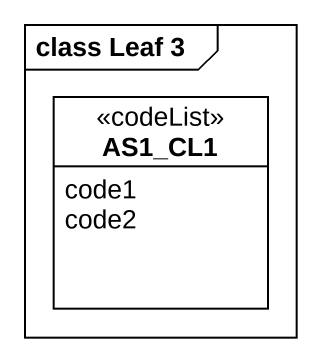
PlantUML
@startuml
mainframe class Leaf 3
hide circle
hide empty members
class AS1_CL1 <<codeList>> {
  code1
  code2
}
@enduml
